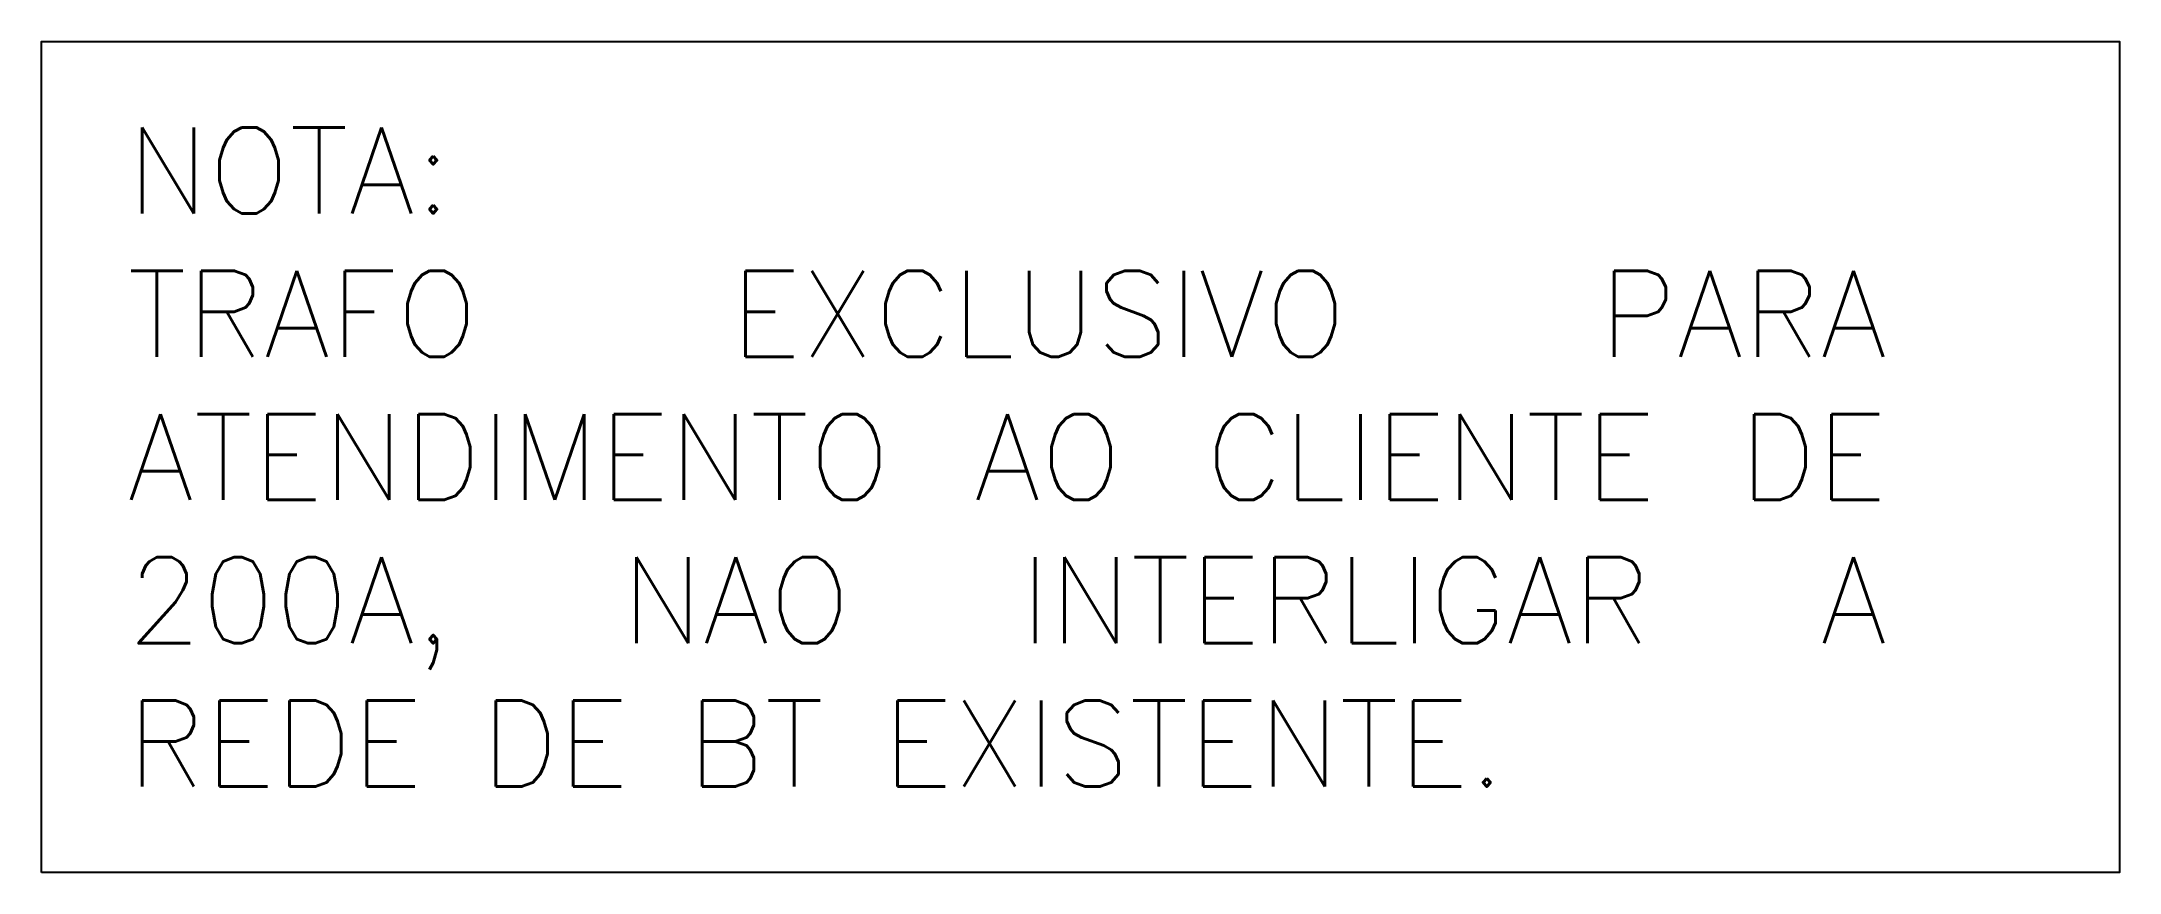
# Model space of a CAD drawing. Header units: millimetres. Extents: x 0 to 34.8, y 0 to 13.9.
import ezdxf

# ---------------------------------------------------------------- set-up
doc = ezdxf.new("R2010")
doc.units = ezdxf.units.MM
doc.layers.add('DESENHO', color=2, linetype='Continuous')
doc.styles.add('ROMANS', font='ROMANS.shx', dxfattribs={"height": 1.8})

msp = doc.modelspace()

# ---------------------------------------------------------------- linework, layer by layer
msp.add_lwpolyline([(0, 0), (0, 13.92), (34.811, 13.92), (34.811, 0)], close=True)

# ---------------------------------------------------------------- texts
at = {"layer": 'DESENHO', "linetype": 'Continuous', "ltscale": 0.3, "insert": (17.405, 6.96), "char_height": 1.44, "attachment_point": 5, "style": 'ROMANS'}
msp.add_mtext_dynamic_manual_height_columns('\\pxql;NOTA:\\P\\pqj;TRAFO EXCLUSIVO PARA ATENDIMENTO AO CLIENTE DE 200A, NAO INTERLIGAR A REDE DE BT EXISTENTE.', width=31.93096, gutter_width=9, heights=[0], dxfattribs=at)

doc.saveas('drawing.dxf')
